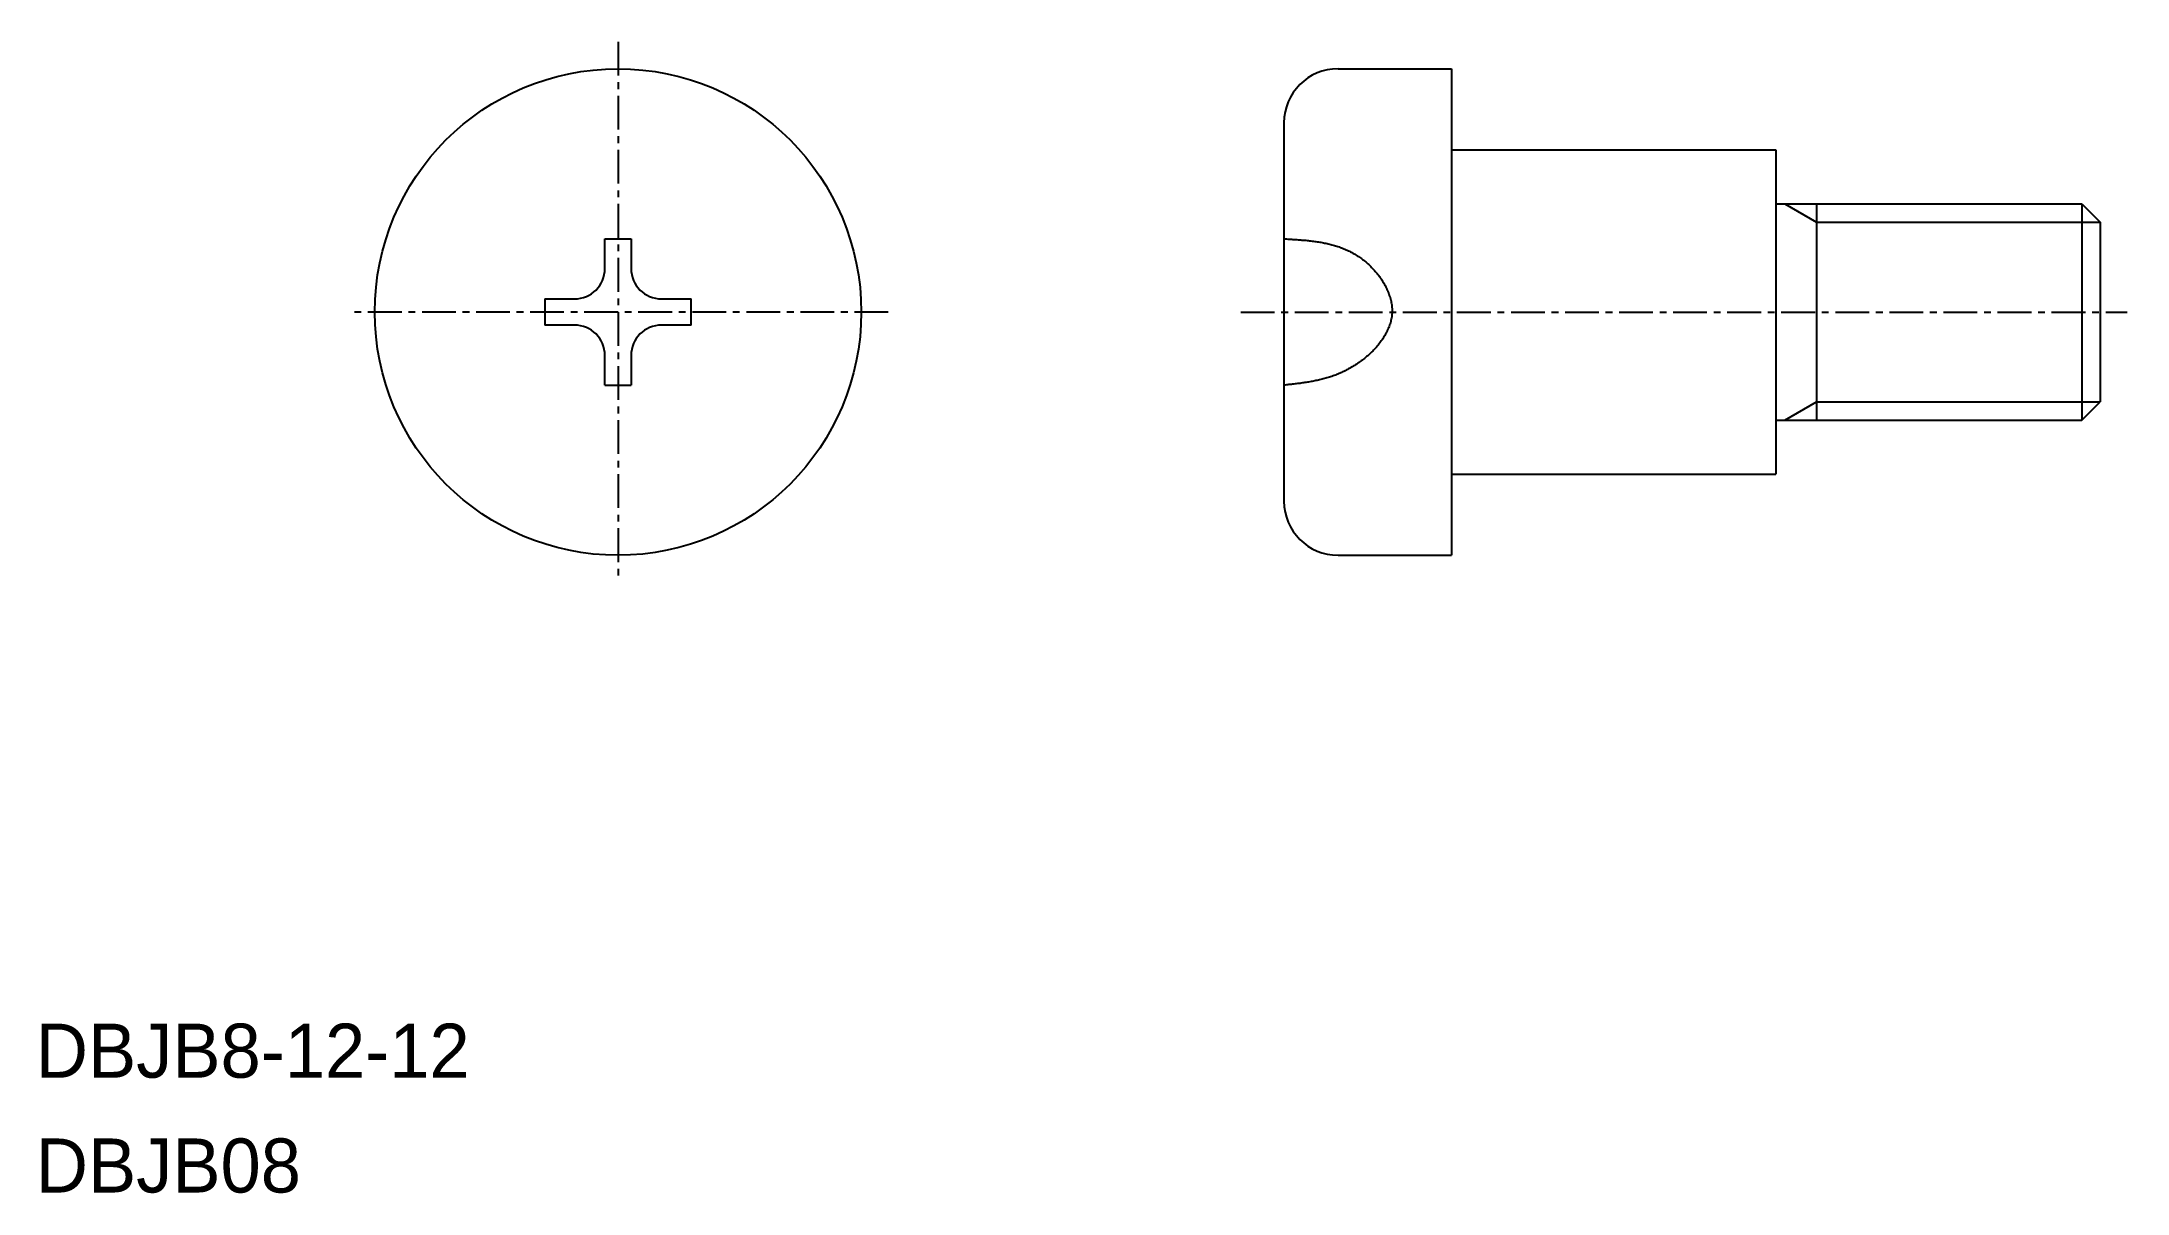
# Model space of a CAD drawing. Extents: x 6 to 83.2, y 12 to 54.6.
import ezdxf

# ---------------------------------------------------------------- set-up
doc = ezdxf.new("R2010")
doc.units = 0
doc.linetypes.add('CENTER', pattern=[2, 1.25, -0.25, 0.25, -0.25])
doc.layers.get('0').update_dxf_attribs({"linetype": 'CONTINUOUS'})
doc.layers.add('CENTER', color=1, linetype='CENTER')

msp = doc.modelspace()

# ---------------------------------------------------------------- linework, layer by layer
at = {"color": 7, "linetype": 'CONTINUOUS'}
for p, q in [((53.975, 53.628), (58.175, 53.628)), ((58.175, 53.628), (58.175, 35.628)), ((58.175, 53.628), (58.175, 35.628)), ((58.175, 53.628), (58.175, 35.628)), ((58.175, 53.628), (58.175, 35.628)), ((51.975, 51.628), (51.975, 37.628)), ((58.175, 50.628), (70.175, 50.628)), ((70.175, 50.628), (70.175, 38.628)), ((70.175, 48.628), (81.498, 48.628)), ((71.675, 48.628), (71.675, 40.628)), ((81.498, 48.628), (81.498, 40.628)), ((81.498, 48.628), (82.175, 47.952)), ((82.175, 47.952), (82.175, 41.305)), ((26.851, 47.335), (27.819, 47.335)), ((26.851, 46.237), (26.851, 47.335)), ((27.819, 47.335), (27.819, 46.237)), ((24.628, 45.112), (25.726, 45.112)), ((24.628, 45.112), (24.628, 44.145)), ((28.944, 45.112), (30.042, 45.112)), ((30.042, 44.145), (30.042, 45.112)), ((25.726, 44.145), (24.628, 44.145)), ((30.042, 44.145), (28.944, 44.145)), ((26.851, 41.922), (26.851, 43.02)), ((27.819, 43.02), (27.819, 41.922)), ((26.851, 41.922), (27.819, 41.922)), ((81.498, 40.628), (82.175, 41.305)), ((70.175, 40.628), (81.498, 40.628)), ((58.175, 38.628), (70.175, 38.628)), ((53.975, 35.628), (58.175, 35.628))]:
    msp.add_line(p, q, dxfattribs=at)
at = {"color": 3, "linetype": 'CONTINUOUS'}
for p, q in [((70.503, 48.628), (71.675, 47.952)), ((71.675, 47.952), (82.175, 47.952)), ((70.503, 40.628), (71.675, 41.305)), ((71.675, 41.305), (82.175, 41.305))]:
    msp.add_line(p, q, dxfattribs=at)
at = {"color": 3}
msp.add_polyline3d([(51.975, 47.335, 0), (52.022, 47.333, 0), (52.07, 47.33, 0), (52.118, 47.327, 0), (52.166, 47.324, 0), (52.213, 47.322, 0), (52.261, 47.319, 0), (52.308, 47.316, 0), (52.356, 47.313, 0), (52.404, 47.31, 0), (52.451, 47.307, 0), (52.499, 47.303, 0), (52.546, 47.3, 0), (52.593, 47.296, 0), (52.641, 47.292, 0), (52.688, 47.288, 0), (52.735, 47.284, 0), (52.782, 47.28, 0), (52.83, 47.275, 0), (52.877, 47.27, 0), (52.923, 47.265, 0), (52.97, 47.26, 0), (53.017, 47.254, 0), (53.064, 47.248, 0), (53.11, 47.242, 0), (53.157, 47.236, 0), (53.203, 47.229, 0), (53.249, 47.221, 0), (53.295, 47.214, 0), (53.341, 47.206, 0), (53.387, 47.198, 0), (53.433, 47.189, 0), (53.479, 47.18, 0), (53.524, 47.171, 0), (53.569, 47.161, 0), (53.615, 47.15, 0), (53.66, 47.14, 0), (53.705, 47.128, 0), (53.749, 47.117, 0), (53.794, 47.105, 0), (53.839, 47.092, 0), (53.883, 47.078, 0), (53.927, 47.065, 0), (53.971, 47.05, 0), (54.015, 47.036, 0), (54.058, 47.02, 0), (54.102, 47.004, 0), (54.145, 46.987, 0), (54.188, 46.97, 0), (54.231, 46.953, 0), (54.273, 46.934, 0), (54.316, 46.915, 0), (54.358, 46.895, 0), (54.4, 46.875, 0), (54.441, 46.854, 0), (54.483, 46.832, 0), (54.524, 46.809, 0), (54.565, 46.786, 0), (54.606, 46.762, 0), (54.647, 46.737, 0), (54.687, 46.712, 0), (54.727, 46.685, 0), (54.767, 46.658, 0), (54.806, 46.63, 0), (54.846, 46.602, 0), (54.885, 46.572, 0), (54.923, 46.542, 0), (54.961, 46.512, 0), (54.999, 46.48, 0), (55.037, 46.448, 0), (55.074, 46.415, 0), (55.11, 46.382, 0), (55.147, 46.348, 0), (55.182, 46.313, 0), (55.217, 46.278, 0), (55.252, 46.242, 0), (55.286, 46.205, 0), (55.32, 46.168, 0), (55.353, 46.131, 0), (55.385, 46.093, 0), (55.417, 46.054, 0), (55.448, 46.015, 0), (55.478, 45.976, 0), (55.508, 45.936, 0), (55.537, 45.896, 0), (55.565, 45.855, 0), (55.593, 45.814, 0), (55.619, 45.773, 0), (55.645, 45.731, 0), (55.67, 45.689, 0), (55.695, 45.647, 0), (55.718, 45.604, 0), (55.741, 45.561, 0), (55.762, 45.518, 0), (55.783, 45.474, 0), (55.803, 45.431, 0), (55.822, 45.387, 0), (55.84, 45.343, 0), (55.856, 45.298, 0), (55.872, 45.254, 0), (55.887, 45.209, 0), (55.901, 45.165, 0), (55.913, 45.12, 0), (55.925, 45.075, 0), (55.935, 45.03, 0), (55.945, 44.985, 0), (55.953, 44.94, 0), (55.96, 44.895, 0), (55.965, 44.85, 0), (55.97, 44.805, 0), (55.973, 44.76, 0), (55.975, 44.715, 0), (55.975, 44.67, 0), (55.975, 44.625, 0), (55.972, 44.58, 0), (55.969, 44.535, 0), (55.965, 44.491, 0), (55.959, 44.447, 0), (55.951, 44.402, 0), (55.943, 44.358, 0), (55.933, 44.314, 0), (55.922, 44.271, 0), (55.91, 44.227, 0), (55.897, 44.184, 0), (55.883, 44.14, 0), (55.868, 44.097, 0), (55.851, 44.054, 0), (55.834, 44.012, 0), (55.815, 43.97, 0), (55.795, 43.928, 0), (55.775, 43.886, 0), (55.753, 43.844, 0), (55.731, 43.803, 0), (55.707, 43.762, 0), (55.683, 43.721, 0), (55.657, 43.68, 0), (55.631, 43.64, 0), (55.604, 43.6, 0), (55.576, 43.561, 0), (55.548, 43.522, 0), (55.518, 43.483, 0), (55.488, 43.444, 0), (55.457, 43.406, 0), (55.425, 43.368, 0), (55.392, 43.331, 0), (55.359, 43.294, 0), (55.325, 43.257, 0), (55.291, 43.221, 0), (55.256, 43.185, 0), (55.22, 43.15, 0), (55.184, 43.115, 0), (55.147, 43.08, 0), (55.109, 43.046, 0), (55.072, 43.012, 0), (55.033, 42.979, 0), (54.994, 42.947, 0), (54.955, 42.914, 0), (54.915, 42.883, 0), (54.874, 42.852, 0), (54.834, 42.821, 0), (54.793, 42.791, 0), (54.751, 42.761, 0), (54.709, 42.732, 0), (54.667, 42.704, 0), (54.625, 42.676, 0), (54.582, 42.648, 0), (54.539, 42.622, 0), (54.496, 42.596, 0), (54.453, 42.57, 0), (54.409, 42.545, 0), (54.366, 42.521, 0), (54.322, 42.497, 0), (54.278, 42.474, 0), (54.234, 42.452, 0), (54.189, 42.43, 0), (54.145, 42.409, 0), (54.101, 42.388, 0), (54.056, 42.368, 0), (54.012, 42.349, 0), (53.967, 42.331, 0), (53.923, 42.313, 0), (53.878, 42.295, 0), (53.834, 42.279, 0), (53.789, 42.262, 0), (53.744, 42.247, 0), (53.699, 42.232, 0), (53.654, 42.217, 0), (53.609, 42.203, 0), (53.565, 42.19, 0), (53.52, 42.176, 0), (53.475, 42.164, 0), (53.43, 42.152, 0), (53.385, 42.14, 0), (53.339, 42.129, 0), (53.294, 42.118, 0), (53.249, 42.107, 0), (53.204, 42.097, 0), (53.159, 42.088, 0), (53.113, 42.078, 0), (53.068, 42.069, 0), (53.023, 42.061, 0), (52.977, 42.052, 0), (52.932, 42.044, 0), (52.886, 42.037, 0), (52.841, 42.029, 0), (52.795, 42.022, 0), (52.75, 42.015, 0), (52.705, 42.008, 0), (52.659, 42.002, 0), (52.614, 41.995, 0), (52.568, 41.989, 0), (52.522, 41.983, 0), (52.477, 41.978, 0), (52.431, 41.972, 0), (52.386, 41.967, 0), (52.34, 41.961, 0), (52.294, 41.956, 0), (52.249, 41.951, 0), (52.203, 41.946, 0), (52.157, 41.941, 0), (52.112, 41.936, 0), (52.066, 41.931, 0), (52.02, 41.926, 0), (51.975, 41.922, 0)], dxfattribs=at)
at = {"color": 7, "linetype": 'CONTINUOUS'}
msp.add_circle((27.335, 44.628), 9, dxfattribs=at)
for centre, radius, start, end in [((53.975, 51.628), 2, 90, 180), ((25.726, 46.237), 1.125, 270, 0), ((28.944, 46.237), 1.125, 180, 270), ((25.726, 43.02), 1.125, 0, 90), ((28.944, 43.02), 1.125, 90, 180), ((53.975, 37.628), 2, 180, 270)]:
    msp.add_arc(centre, radius, start, end, dxfattribs=at)
at = {"layer": 'CENTER', "color": 1, "linetype": 'CENTER'}
for p, q in [((27.335, 54.628), (27.335, 34.628)), ((37.335, 44.628), (17.335, 44.628)), ((50.375, 44.628), (83.175, 44.628))]:
    msp.add_line(p, q, dxfattribs=at)

# ---------------------------------------------------------------- texts
at = {"color": 7, "linetype": 'CONTINUOUS'}
for s, p in [('DBJB8-12-12', (5.794, 16.299)), ('DBJB08', (5.794, 12.051))]:
    msp.add_text(s, height=2, dxfattribs=at).set_placement(p)

doc.saveas('drawing.dxf')
